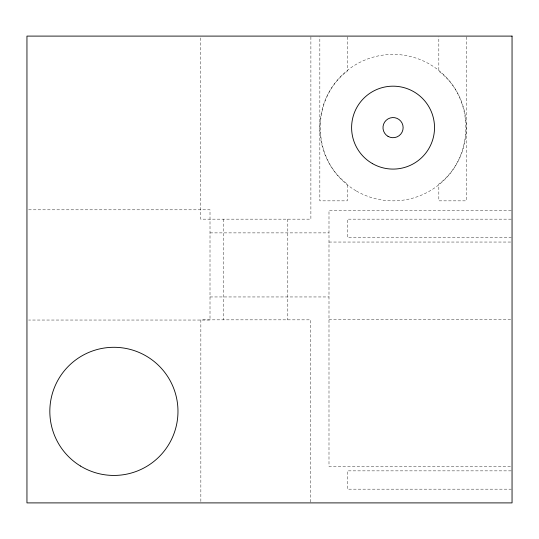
<?xml version="1.0" encoding="UTF-8"?>
<svg xmlns="http://www.w3.org/2000/svg" width="539" height="539" viewBox="0 0 539 539"><rect width="100%" height="100%" fill="white"/><g stroke="black" fill="none" stroke-linecap="round" stroke-linejoin="round"><path stroke-width="0.4" stroke-dasharray="2.69 2.02" d="M28.628 209.812L210.008 209.812L210.008 320.038L28.628 320.038M511.208 210.257L328.992 210.257L328.992 466.289L512.05 466.289M511.208 219.157L347.298 219.157L347.298 237.463L511.208 237.463M210.008 232.888L328.992 232.888M328.992 242.045L511.208 242.045M210.008 296.955L328.992 296.955M328.992 319.593L511.208 319.593M511.208 470.864L347.298 470.864L347.298 489.169L511.208 489.169M466.289 36.942L466.289 200.852L438.827 200.852L438.827 184.021C474.785 157.462 474.785 97.802 438.827 71.242L438.827 36.942M347.298 36.942L347.298 71.242C311.34 97.802 311.34 157.462 347.298 184.021L347.298 200.852L319.843 200.852L319.843 36.942M310.888 36.942L310.888 219.157L200.656 219.157L200.656 36.942M310.686 502.058L310.686 319.843L200.852 319.843L200.852 502.058M287.806 219.157L287.806 319.843M223.739 219.157L223.739 319.843M356.454 191.042A73.223 73.223 0 0 0 466.289 127.628A73.223 73.223 0 0 0 356.454 64.215A73.223 73.223 0 0 0 356.454 191.042"/><path stroke-width="0.81" d="M512.05 36.1L26.95 36.1L26.95 502.9L512.05 502.9L512.05 36.1M80.452 466.013A64.067 64.067 0 0 0 177.951 413.009A64.067 64.067 0 0 0 83.302 355.08A64.067 64.067 0 0 0 80.452 466.013M388.026 136.354A10.066 10.066 0 0 0 403.132 127.628A10.066 10.066 0 0 0 388.026 118.91A10.066 10.066 0 0 0 388.026 136.354M372.334 163.533A41.456 41.456 0 0 0 434.522 127.628A41.456 41.456 0 0 0 372.334 91.731A41.456 41.456 0 0 0 372.334 163.533"/></g></svg>
